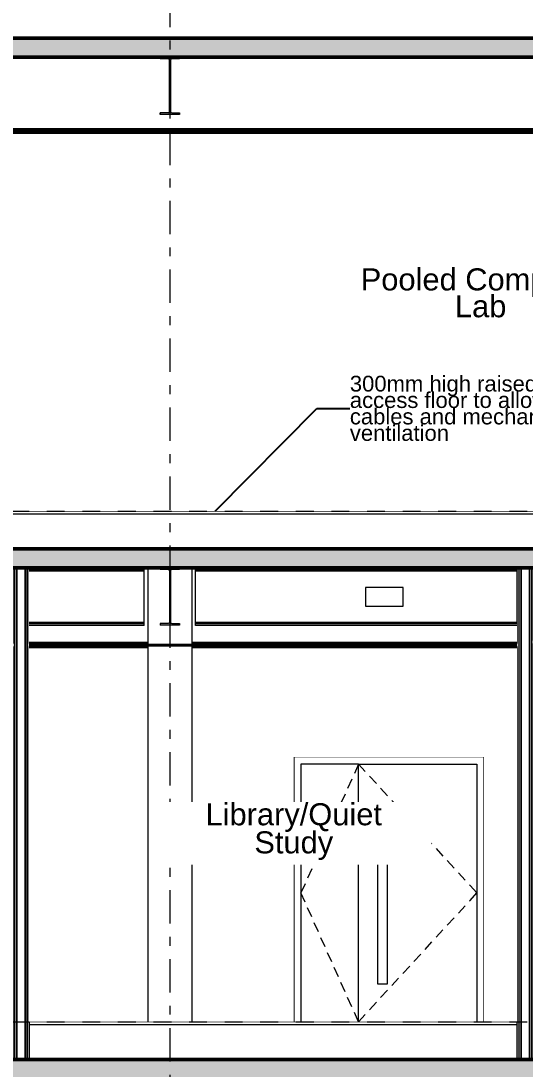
# Model space of a CAD drawing. Header units: millimetres. Extents: x -48147 to 1417267, y -496296 to 18123.
# Drawn here: x 1395557 to 1399555, y -487598 to -479285 of the extents above; entities that cross this region are included whole.
import ezdxf
from ezdxf.enums import TextEntityAlignment as Align

# ---------------------------------------------------------------- set-up
doc = ezdxf.new("R2010")
doc.units = ezdxf.units.MM
doc.header["$MEASUREMENT"] = 0
for name, pattern in [('Dashed', [2822.222233, 1411.111116, -1411.111116]), ('Double Dashed', [546.805537, 264.583325, -105.833328, 70.555556, -105.833328]), ('Wipeout_Contour', [1000, 0, -1000])]:
    doc.linetypes.add(name, pattern=pattern)
for name, color, linetype, lineweight, true_color in [('0_Pen_No__105', 7, 'Continuous', 15, 0xa6a6a6), ('A-230-M_FLOOR.IFC Import_Pen_No__109', 7, 'Continuous', 15, 0xa6a6a6), ('A-230-M_FLOOR.IFC Import_Pen_No__29', 7, 'Continuous', 50, 0x2a2a2a), ('New_A-15-MG_Structural_Grid_Phase_2_Pen_No__222', 7, 'Continuous', 13, 0x65af33), ('New_A-20-M_Ceiling_Pen_No__107', 7, 'Continuous', 15, 0xa6a6a6), ('New_A-20-M_Ceiling_Pen_No__29', 7, 'Continuous', 50, 0x2a2a2a), ('New_A-25-M_Wall_Int_Pen_No__107', 7, 'Continuous', 15, 0xa6a6a6), ('New_ArchiCAD Doors_Pen_No__63', 7, 'Continuous', 20, 0x606060)]:
    doc.layers.add(name, color=color, linetype=linetype, lineweight=lineweight, true_color=true_color)
for name, color, linetype, lineweight in [('0_Pen_No__191', 7, 'Continuous', 5), ('0_Pen_No__85', 8, 'Continuous', 20), ('A-25-M_Wall_Int_Pen_No__87', 8, 'Continuous', 20), ('A-95-P_Text_1_50_GA_Pen_No__1', 7, 'Continuous', 13), ('New_A-20-M_Floor_Slab_Pen_No__4', 7, 'Continuous', 20), ('New_A-25-M_Wall_Int_Pen_No__1', 7, 'Continuous', 13), ('S-280-M_STRUCT_FRAME.IFC Import_Pen_No__1', 7, 'Continuous', 13), ('S-280-M_STRUCT_FRAME.IFC Import_Pen_No__160', 5, 'Continuous', 200), ('S-280-M_STRUCT_FRAME.IFC Import_Pen_No__90', 8, 'Continuous', 20)]:
    doc.layers.add(name, color=color, linetype=linetype, lineweight=lineweight)
for name, color, linetype in [('A-230-M_FLOOR.IFC Import', 7, 'Continuous'), ('A-25-M_Wall_Int', 7, 'Continuous'), ('New_A-15-MG_Structural_Grid_Phase_2', 7, 'Continuous'), ('New_A-20-M_Ceiling', 7, 'Continuous'), ('New_A-20-M_Floor_Slab', 7, 'Continuous'), ('New_A-25-M_Wall_Int', 7, 'Continuous'), ('New_ArchiCAD Doors', 7, 'Continuous'), ('S-280-M_STRUCT_FRAME.IFC Import', 7, 'Continuous')]:
    doc.layers.add(name, color=color, linetype=linetype)
doc.styles.add('GENERATED_STYLE_2', font='')
doc.styles.get('GENERATED_STYLE_2').set_extended_font_data('Swis721 BT')
doc.dimstyles.new('GENERATED_STYLE__5', dxfattribs={"dimtxt": 0.18, "dimasz": 182.4, "dimexe": 0.18, "dimexo": 0.0625, "dimgap": 0.09, "dimtad": 0, "dimtih": 1, "dimtoh": 1, "dimdec": 4, "dimzin": 0, "dimdsep": 46, "dimcen": 0.09, "dimadec": 0, "dimazin": 0, "dimtfac": 1, "dimtdec": 4, "dimtmove": 0, "dimatfit": 3, "dimldrblk": 'ARROWHEAD_5', "dimfxl": 1, "dimtolj": 1, "dimtzin": 0, "dimarcsym": 0})
pattern_1 = [(0, (1376122.47, -491272.82), (0, 389.7114), [24.375, -200.625]), (0, (1376234.97, -491077.97), (0, 389.7114), [24.375, -200.625]), (60, (1376122.47, -491272.82), (-337.5, 194.8557), [24.375, -200.625]), (60, (1376347.47, -491272.82), (-337.5, 194.8557), [24.375, -200.625]), (120, (1376146.84, -491272.82), (337.5, 194.8557), [24.375, -200.625]), (120, (1376371.84, -491272.82), (337.5, 194.8557), [24.375, -200.625]), (0, (1376122.47, -491235.32), (0, 75), [0, -75, 0, -112.5]), (45, (1376159.97, -491235.32), (-53.03301, 53.03301), [0, -56.25, 0, -93.75])]

# ---------------------------------------------------------------- blocks, each defined once
blk = doc.blocks.new('Section Elem_8_2', base_point=(1376122.5, -491272.8))
at = {"color": 254, "linetype": 'Wipeout_Contour', "lineweight": 0, "ltscale": 5922318.332687337}
blk.add_wipeout([(1390081.4, -483172.8), (1390081.4, -483197.8), (1408945.9, -483197.8), (1408945.9, -483172.8)], dxfattribs=at).dxf.layer = 'New_A-20-M_Floor_Slab'
at = {"color": 254, "linetype": 'Wipeout_Contour', "lineweight": 0, "ltscale": 5922514.198886093}
blk.add_wipeout([(1390081.4, -483197.8), (1390081.4, -483472.8), (1408945.9, -483472.8), (1408945.9, -483197.8)], dxfattribs=at).dxf.layer = 'New_A-20-M_Floor_Slab'
at = {"layer": 'New_A-20-M_Floor_Slab_Pen_No__4', "linetype": 'Continuous'}
for p, q in [((1408945.9, -483197.8), (1390081.4, -483197.8)), ((1408945.9, -483172.8), (1390096.4, -483172.8))]:
    blk.add_line(p, q, dxfattribs=at)
blk = doc.blocks.new('Section Elem_10_2', base_point=(1376122.5, -491272.8))
at = {"color": 254, "linetype": 'Wipeout_Contour', "lineweight": 0, "ltscale": 5920219.680985797}
blk.add_wipeout([(1399490.6, -487222.8), (1395622.2, -487222.8), (1395622.2, -487247.8), (1399490.6, -487247.8)], dxfattribs=at).dxf.layer = 'New_A-20-M_Floor_Slab'
at = {"color": 254, "linetype": 'Wipeout_Contour', "lineweight": 0, "ltscale": 5920417.251540052}
blk.add_wipeout([(1395622.2, -487247.8), (1395622.2, -487522.8), (1399490.6, -487522.8), (1399490.6, -487247.8)], dxfattribs=at).dxf.layer = 'New_A-20-M_Floor_Slab'
at = {"layer": 'New_A-20-M_Floor_Slab_Pen_No__4', "linetype": 'Continuous'}
for p, q in [((1399490.6, -487222.8), (1395622.2, -487222.8)), ((1399490.6, -487247.8), (1395622.2, -487247.8))]:
    blk.add_line(p, q, dxfattribs=at)
blk = doc.blocks.new('Section Elem_18_2', base_point=(1376122.5, -491272.8))
at = {"layer": 'New_A-25-M_Wall_Int_Pen_No__107', "linetype": 'Continuous', "lineweight": 0, "true_color": 0x535353}
blk.add_hatch(color=251, dxfattribs=at).paths.add_polyline_path([(1395592.2, -483622.8), (1395589.2, -483622.8), (1395589.2, -487522.8), (1395592.2, -487522.8)])
at = {"layer": 'New_A-25-M_Wall_Int_Pen_No__107', "linetype": 'Continuous'}
for points in [[(1395607.2, -483622.8), (1395592.2, -483622.8), (1395592.2, -487522.8), (1395607.2, -487522.8)], [(1395622.2, -483622.8), (1395607.2, -483622.8), (1395607.2, -487522.8), (1395622.2, -487522.8)]]:
    blk.add_hatch(color=256, dxfattribs=at).paths.add_polyline_path(points)
at = {"color": 254, "linetype": 'Wipeout_Contour', "lineweight": 0, "ltscale": 5910484.578648428}
blk.add_wipeout([(1395589.2, -483622.8), (1395525.2, -483622.8), (1395525.2, -487522.8), (1395589.2, -487522.8)], dxfattribs=at).dxf.layer = 'New_A-25-M_Wall_Int'
at = {"layer": 'New_A-25-M_Wall_Int_Pen_No__107', "linetype": 'Continuous'}
for points in [[(1395507.2, -483622.8), (1395492.2, -483622.8), (1395492.2, -487522.8), (1395507.2, -487522.8)], [(1395522.2, -483622.8), (1395507.2, -483622.8), (1395507.2, -487522.8), (1395522.2, -487522.8)]]:
    blk.add_hatch(color=256, dxfattribs=at).paths.add_polyline_path(points)
at = {"layer": 'New_A-25-M_Wall_Int_Pen_No__107', "linetype": 'Continuous', "lineweight": 0, "true_color": 0x535353}
blk.add_hatch(color=251, dxfattribs=at).paths.add_polyline_path([(1395525.2, -483622.8), (1395522.2, -483622.8), (1395522.2, -487522.8), (1395525.2, -487522.8)])
at = {"layer": 'New_A-25-M_Wall_Int_Pen_No__1', "linetype": 'Continuous'}
for p, q in [((1395492.2, -483622.8), (1395492.2, -484222.8)), ((1395507.2, -483622.8), (1395507.2, -487522.8)), ((1395522.2, -483622.8), (1395522.2, -487522.8)), ((1395525.2, -483622.8), (1395525.2, -487522.8)), ((1395589.2, -483622.8), (1395589.2, -487522.8)), ((1395592.2, -483622.8), (1395592.2, -487522.8)), ((1395607.2, -483622.8), (1395607.2, -487522.8)), ((1395622.2, -483622.8), (1395622.2, -484222.8)), ((1395492.2, -484247.8), (1395492.2, -487222.8)), ((1395622.2, -484247.8), (1395622.2, -487222.8))]:
    blk.add_line(p, q, dxfattribs=at)
at = {"layer": 'New_A-25-M_Wall_Int_Pen_No__1', "linetype": 'Continuous', "flags": 128}
for points in [[(1395492.2, -487222.8), (1395492.2, -487247.8), (1395492.2, -487522.8)], [(1395622.2, -487222.8), (1395622.2, -487247.8), (1395622.2, -487522.8)]]:
    blk.add_lwpolyline(points, dxfattribs=at)
blk = doc.blocks.new('Section Elem_21_2', base_point=(1376122.5, -491272.8))
at = {"layer": 'New_A-25-M_Wall_Int_Pen_No__107', "linetype": 'Continuous', "lineweight": 0, "true_color": 0x535353}
blk.add_hatch(color=251, dxfattribs=at).paths.add_polyline_path([(1399587.6, -487522.8), (1399590.6, -487522.8), (1399590.6, -483622.8), (1399587.6, -483622.8)])
at = {"layer": 'New_A-25-M_Wall_Int_Pen_No__107', "linetype": 'Continuous'}
for points in [[(1399590.6, -487522.8), (1399605.6, -487522.8), (1399605.6, -483622.8), (1399590.6, -483622.8)], [(1399605.6, -487522.8), (1399620.6, -487522.8), (1399620.6, -484222.8), (1399619.5, -484222.8), (1399619.5, -484197.8), (1399620.6, -484197.8), (1399620.6, -483622.8), (1399605.6, -483622.8)]]:
    blk.add_hatch(color=256, dxfattribs=at).paths.add_polyline_path(points)
at = {"color": 254, "linetype": 'Wipeout_Contour', "lineweight": 0, "ltscale": 5925592.315675796}
blk.add_wipeout([(1399523.6, -487522.8), (1399587.6, -487522.8), (1399587.6, -483622.8), (1399523.6, -483622.8)], dxfattribs=at).dxf.layer = 'New_A-25-M_Wall_Int'
at = {"layer": 'New_A-25-M_Wall_Int_Pen_No__107', "linetype": 'Continuous'}
for points in [[(1399490.6, -483622.8), (1399490.6, -487522.8), (1399505.6, -487522.8), (1399505.6, -483622.8)], [(1399505.6, -487522.8), (1399520.6, -487522.8), (1399520.6, -483622.8), (1399505.6, -483622.8)]]:
    blk.add_hatch(color=256, dxfattribs=at).paths.add_polyline_path(points)
at = {"layer": 'New_A-25-M_Wall_Int_Pen_No__107', "linetype": 'Continuous', "lineweight": 0, "true_color": 0x535353}
blk.add_hatch(color=251, dxfattribs=at).paths.add_polyline_path([(1399520.6, -487522.8), (1399523.6, -487522.8), (1399523.6, -483622.8), (1399520.6, -483622.8)])
at = {"layer": 'New_A-25-M_Wall_Int_Pen_No__1', "linetype": 'Continuous'}
for p, q in [((1399490.6, -483622.8), (1399490.6, -484222.8)), ((1399505.6, -483622.8), (1399505.6, -487522.8)), ((1399520.6, -483622.8), (1399520.6, -487522.8)), ((1399523.6, -483622.8), (1399523.6, -487522.8)), ((1399587.6, -483622.8), (1399587.6, -487522.8)), ((1399590.6, -483622.8), (1399590.6, -487522.8)), ((1399605.6, -483622.8), (1399605.6, -487522.8)), ((1399620.6, -483622.8), (1399620.6, -484197.8)), ((1399490.6, -484247.8), (1399490.6, -487222.8)), ((1399620.6, -484222.8), (1399620.6, -487222.8))]:
    blk.add_line(p, q, dxfattribs=at)
at = {"layer": 'New_A-25-M_Wall_Int_Pen_No__1', "linetype": 'Continuous', "flags": 128}
for points in [[(1399490.6, -487222.8), (1399490.6, -487247.8), (1399490.6, -487522.8)], [(1399620.6, -487222.8), (1399620.6, -487247.8), (1399620.6, -487522.8)]]:
    blk.add_lwpolyline(points, dxfattribs=at)
blk = doc.blocks.new('Section Elem_58_2', base_point=(1376122.5, -491272.8))
at = {"color": 254, "linetype": 'Wipeout_Contour', "lineweight": 0, "ltscale": 5909598.057394184}
blk.add_wipeout([(1386036.1, -479147.8), (1386036.1, -479422.8), (1408945.9, -479422.8), (1408945.9, -479147.8)], dxfattribs=at).dxf.layer = 'New_A-20-M_Floor_Slab'
blk = doc.blocks.new('Section Elem_64_2', base_point=(1376122.5, -491272.8))
at = {"color": 254, "linetype": 'Wipeout_Contour', "lineweight": 0, "ltscale": 5919599.514503517}
blk.add_wipeout([(1397777.8, -485195.8), (1397720.8, -485195.8), (1397720.8, -487222.8), (1397777.8, -487222.8)], dxfattribs=at).dxf.layer = 'New_ArchiCAD Doors'
at = {"color": 254, "linetype": 'Wipeout_Contour', "lineweight": 0, "ltscale": 5925089.193274626}
blk.add_wipeout([(1399173.8, -487222.8), (1399230.8, -487222.8), (1399230.8, -485195.8), (1399173.8, -485195.8)], dxfattribs=at).dxf.layer = 'New_ArchiCAD Doors'
at = {"color": 254, "linetype": 'Wipeout_Contour', "lineweight": 0, "ltscale": 5921830.800693517}
blk.add_wipeout([(1398233.8, -486922.8), (1398383.8, -486922.8), (1398383.8, -485675.8), (1398233.8, -485675.8)], dxfattribs=at).dxf.layer = 'New_ArchiCAD Doors'
at = {"color": 254, "linetype": 'Wipeout_Contour', "lineweight": 0, "ltscale": 11841968.29282904}
blk.add_wipeout([(1397777.8, -485179.8), (1399173.8, -485179.8), (1399173.8, -485195.8), (1399230.8, -485195.8), (1399230.8, -485122.8), (1397720.8, -485122.8), (1397720.8, -485195.8), (1397777.8, -485195.8)], dxfattribs=at).dxf.layer = 'New_ArchiCAD Doors'
at = {"color": 254, "linetype": 'Wipeout_Contour', "lineweight": 0, "ltscale": 5923757.659080885}
blk.add_wipeout([(1399173.8, -486922.8), (1399173.8, -485675.8), (1398463.8, -485675.8), (1398463.8, -486922.8)], dxfattribs=at).dxf.layer = 'New_ArchiCAD Doors'
at = {"layer": 'New_ArchiCAD Doors_Pen_No__63', "linetype": 'Continuous'}
for p, q in [((1397720.8, -485122.8), (1397720.8, -485195.8)), ((1399230.8, -485122.8), (1397720.8, -485122.8)), ((1397720.8, -485195.8), (1397720.8, -487222.8)), ((1399230.8, -485195.8), (1399230.8, -485122.8)), ((1399230.8, -487222.8), (1399230.8, -485195.8)), ((1398762, -485753.8), (1398816.2, -485812.7)), ((1398850, -485849.4), (1398904.2, -485908.3)), ((1398938.1, -485945.1), (1398992.2, -486004)), ((1399026.1, -486040.8), (1399080.3, -486099.6)), ((1399114.1, -486136.4), (1399119.7, -486142.5)), ((1399119.7, -486142.5), (1399173.8, -486201.3)), ((1399114.1, -486266.2), (1399119.7, -486260.2)), ((1399119.7, -486260.2), (1399173.8, -486201.3)), ((1399026.1, -486361.9), (1399080.3, -486303)), ((1398938.1, -486457.5), (1398992.2, -486398.7)), ((1398850, -486553.2), (1398904.2, -486494.3)), ((1398762, -486648.9), (1398816.2, -486590)), ((1398674, -486744.5), (1398728.2, -486685.6)), ((1398586, -486840.2), (1398640.1, -486781.3))]:
    blk.add_line(p, q, dxfattribs=at)
at = {"color": 254, "linetype": 'Wipeout_Contour', "lineweight": 0, "ltscale": 8882902.85990397}
blk.add_wipeout([(1399173.8, -485179.8), (1398233.8, -485179.8), (1398233.8, -485675.8), (1398383.8, -485675.8), (1398463.8, -485675.8), (1399173.8, -485675.8)], dxfattribs=at).dxf.layer = 'New_ArchiCAD Doors'
at = {"color": 254, "linetype": 'Wipeout_Contour', "lineweight": 0, "ltscale": 8885881.975692486}
blk.add_wipeout([(1399173.8, -487222.8), (1399173.8, -486922.8), (1398463.8, -486922.8), (1398383.8, -486922.8), (1398233.8, -486922.8), (1398233.8, -487222.8)], dxfattribs=at).dxf.layer = 'New_ArchiCAD Doors'
at = {"layer": 'New_ArchiCAD Doors_Pen_No__63', "linetype": 'Continuous'}
for p, q in [((1399173.8, -485179.8), (1399173.8, -485675.8)), ((1398321.9, -485275.5), (1398376, -485334.4)), ((1398409.9, -485371.1), (1398464.1, -485430)), ((1398497.9, -485466.8), (1398552.1, -485525.7)), ((1398586, -485562.5), (1398640.1, -485621.3)), ((1398674, -485658.1), (1398728.2, -485717)), ((1399173.8, -485675.8), (1399173.8, -486922.8)), ((1399173.8, -486922.8), (1399173.8, -487222.8)), ((1398409.9, -487031.5), (1398464.1, -486972.6)), ((1398321.9, -487127.2), (1398376, -487068.3))]:
    blk.add_line(p, q, dxfattribs=at)
at = {"color": 254, "linetype": 'Wipeout_Contour', "lineweight": 0, "ltscale": 5920558.085622532}
blk.add_wipeout([(1397777.8, -487222.8), (1398233.8, -487222.8), (1398233.8, -485179.8), (1397777.8, -485179.8)], dxfattribs=at).dxf.layer = 'New_ArchiCAD Doors'
at = {"color": 254, "linetype": 'Wipeout_Contour', "lineweight": 0, "ltscale": 5922265.277173192}
blk.add_wipeout([(1398463.8, -486922.8), (1398463.8, -485675.8), (1398383.8, -485675.8), (1398383.8, -486922.8)], dxfattribs=at).dxf.layer = 'New_ArchiCAD Doors'
at = {"layer": 'New_ArchiCAD Doors_Pen_No__63', "linetype": 'Continuous'}
for p, q in [((1398233.8, -485179.8), (1397777.8, -485179.8)), ((1397777.8, -485179.8), (1397777.8, -487222.8)), ((1398233.8, -485179.8), (1398201.2, -485252.9)), ((1398233.8, -487222.8), (1398233.8, -485179.8)), ((1398233.8, -485179.8), (1399173.8, -485179.8)), ((1398233.8, -485179.8), (1398288, -485238.7)), ((1398180.9, -485298.5), (1398148.2, -485371.6)), ((1398127.9, -485417.2), (1398095.2, -485490.3)), ((1398074.9, -485535.9), (1398042.3, -485609)), ((1398021.9, -485654.7), (1397989.3, -485727.7)), ((1398383.8, -485675.8), (1398383.8, -486922.8)), ((1398463.8, -485675.8), (1398383.8, -485675.8)), ((1398463.8, -486922.8), (1398463.8, -485675.8)), ((1397968.9, -485773.4), (1397936.3, -485846.4)), ((1397915.9, -485892.1), (1397883.3, -485965.1)), ((1397862.9, -486010.8), (1397830.3, -486083.8)), ((1397810.5, -486128.3), (1397777.8, -486201.3)), ((1397810.5, -486274.4), (1397777.8, -486201.3)), ((1397862.9, -486391.9), (1397830.3, -486318.8)), ((1397915.9, -486510.6), (1397883.3, -486437.5)), ((1397968.9, -486629.3), (1397936.3, -486556.2)), ((1398021.9, -486748), (1397989.3, -486674.9)), ((1398074.9, -486866.7), (1398042.3, -486793.6)), ((1398127.9, -486985.4), (1398095.2, -486912.4)), ((1398383.8, -486922.8), (1398463.8, -486922.8)), ((1398497.9, -486935.8), (1398552.1, -486877)), ((1398180.9, -487104.1), (1398148.2, -487031.1)), ((1398233.8, -487222.8), (1398201.2, -487149.8)), ((1398233.8, -487222.8), (1398288, -487164))]:
    blk.add_line(p, q, dxfattribs=at)
blk = doc.blocks.new('Section Elem_65_2', base_point=(1376122.5, -491272.8))
at = {"color": 254, "linetype": 'Wipeout_Contour', "lineweight": 0, "ltscale": 13300455.5286355}
blk.add_wipeout([(1395622.2, -484222.8), (1396564.7, -484222.8), (1396564.7, -483622.8), (1396534.5, -483622.8), (1396534.5, -483648), (1396534.5, -484062.8), (1396534.5, -484065.8), (1396534.5, -484080.8), (1395622.2, -484080.8)], dxfattribs=at).dxf.layer = 'New_A-25-M_Wall_Int'
at = {"color": 254, "linetype": 'Wipeout_Contour', "lineweight": 0, "ltscale": 8875189.380454702}
blk.add_wipeout([(1396912.8, -484222.8), (1399490.6, -484222.8), (1399490.6, -484080.8), (1396942.6, -484080.8), (1396942.6, -483622.8), (1396912.8, -483622.8)], dxfattribs=at).dxf.layer = 'New_A-25-M_Wall_Int'
at = {"color": 254, "linetype": 'Wipeout_Contour', "lineweight": 0, "ltscale": 5919113.337509902}
blk.add_wipeout([(1398288.5, -483777.8), (1398288.5, -483927.8), (1398588.5, -483927.8), (1398588.5, -483777.8)], dxfattribs=at).dxf.layer = 'New_A-25-M_Wall_Int'
at = {"color": 254, "linetype": 'Wipeout_Contour', "lineweight": 0, "ltscale": 5912722.22012848}
blk.add_wipeout([(1396564.7, -484247.8), (1395622.2, -484247.8), (1395622.2, -487222.8), (1396564.7, -487222.8)], dxfattribs=at).dxf.layer = 'New_A-25-M_Wall_Int'
at = {"color": 254, "linetype": 'Wipeout_Contour', "lineweight": 0, "ltscale": 11842983.96194883}
blk.add_wipeout([(1399490.6, -484247.8), (1396912.8, -484247.8), (1396912.8, -487222.8), (1397720.8, -487222.8), (1397720.8, -485122.8), (1399230.8, -485122.8), (1399230.8, -487222.8), (1399490.6, -487222.8)], dxfattribs=at).dxf.layer = 'New_A-25-M_Wall_Int'
blk = doc.blocks.new('Section Elem_176_2', base_point=(1376122.5, -491272.8))
at = {"color": 254, "linetype": 'Wipeout_Contour', "lineweight": 0, "ltscale": 5919529.347674288}
blk.add_wipeout([(1406022.3, -480167.8), (1392576.4, -480167.8), (1392576.4, -483172.8), (1406022.3, -483172.8)], dxfattribs=at).dxf.layer = 'New_A-25-M_Wall_Int'
at = {"color": 254, "linetype": 'Wipeout_Contour', "lineweight": 0, "ltscale": 139036119.7346981}
blk.add_wipeout([(1392576.4, -479572.8), (1392576.4, -480147.8), (1406022.3, -480147.8), (1406022.3, -480027.4), (1405900.3, -480027.4), (1405900.3, -480014.1), (1405962.5, -480014.1), (1405969.7, -480011.1), (1405972.7, -480003.9), (1405972.7, -479596.3), (1405969.7, -479589.1), (1405962.5, -479586.1), (1405900.3, -479586.1), (1405900.3, -479572.8), (1402931, -479572.8), (1402931, -479586.1), (1402868.8, -479586.1), (1402861.6, -479589.1), (1402858.6, -479596.3), (1402858.6, -480003.9), (1402861.6, -480011.1), (1402868.8, -480014.1), (1402931, -480014.1), (1402931, -480027.4), (1402778.1, -480027.4), (1402778.1, -480014.1), (1402840.3, -480014.1), (1402847.5, -480011.1), (1402850.5, -480003.9), (1402850.5, -479596.3), (1402847.5, -479589.1), (1402840.3, -479586.1), (1402778.1, -479586.1), (1402778.1, -479572.8), (1399873, -479572.8), (1399873, -479586.1), (1399810.8, -479586.1), (1399803.6, -479589.1), (1399800.6, -479596.3), (1399800.6, -480003.9), (1399803.6, -480011.1), (1399810.8, -480014.1), (1399873, -480014.1), (1399873, -480027.4), (1399720.1, -480027.4), (1399720.1, -480014.1), (1399782.3, -480014.1), (1399789.5, -480011.1), (1399792.5, -480003.9), (1399792.5, -479596.3), (1399789.5, -479589.1), (1399782.3, -479586.1), (1399720.1, -479586.1), (1399720.1, -479572.8), (1396815, -479572.8), (1396815, -479586.1), (1396752.8, -479586.1), (1396745.6, -479589.1), (1396742.6, -479596.3), (1396742.6, -480003.9), (1396745.6, -480011.1), (1396752.8, -480014.1), (1396815, -480014.1), (1396815, -480027.4), (1396662.1, -480027.4), (1396662.1, -480014.1), (1396724.3, -480014.1), (1396731.5, -480011.1), (1396734.5, -480003.9), (1396734.5, -479596.3), (1396731.5, -479589.1), (1396724.3, -479586.1), (1396662.1, -479586.1), (1396662.1, -479572.8), (1393729.9, -479572.8), (1393729.9, -479586.1), (1393667.7, -479586.1), (1393660.5, -479589.1), (1393657.5, -479596.3), (1393657.5, -480003.9), (1393660.5, -480011.1), (1393667.7, -480014.1), (1393729.9, -480014.1), (1393729.9, -480027.4), (1393577, -480027.4), (1393577, -480014.1), (1393639.2, -480014.1), (1393646.4, -480011.1), (1393649.4, -480003.9), (1393649.4, -479596.3), (1393646.4, -479589.1), (1393639.2, -479586.1), (1393577, -479586.1), (1393577, -479572.8)], dxfattribs=at).dxf.layer = 'New_A-25-M_Wall_Int'
blk = doc.blocks.new('Section Elem_268_2', base_point=(1376122.5, -491272.8))
at = {"layer": 'New_A-20-M_Ceiling_Pen_No__107', "linetype": 'Continuous'}
blk.add_hatch(color=256, dxfattribs=at).paths.add_polyline_path([(1399490.6, -484222.8), (1395622.2, -484222.8), (1395622.2, -484247.8), (1399490.6, -484247.8)])
at = {"layer": 'New_A-20-M_Ceiling_Pen_No__29', "linetype": 'Continuous'}
for p, q in [((1399490.6, -484222.8), (1395622.2, -484222.8)), ((1399490.6, -484247.8), (1395622.2, -484247.8))]:
    blk.add_line(p, q, dxfattribs=at)
blk = doc.blocks.new('Section Elem_381_2', base_point=(1376122.5, -491272.8))
at = {"layer": 'New_A-20-M_Ceiling_Pen_No__107', "linetype": 'Continuous'}
blk.add_hatch(color=256, dxfattribs=at).paths.add_polyline_path([(1408945.9, -480147.8), (1390081.4, -480147.8), (1390081.4, -480167.8), (1408945.9, -480167.8)])
at = {"layer": 'New_A-20-M_Ceiling_Pen_No__29', "linetype": 'Continuous'}
for p, q in [((1408945.9, -480147.8), (1390096.4, -480147.8)), ((1408945.9, -480167.8), (1390096.4, -480167.8))]:
    blk.add_line(p, q, dxfattribs=at)
blk = doc.blocks.new('Section Elem_409_2', base_point=(1376122.5, -491272.8))
at = {"color": 254, "linetype": 'Wipeout_Contour', "lineweight": 0, "ltscale": 5915789.129045639}
blk.add_wipeout([(1396912.8, -484247.8), (1396897.8, -484247.8), (1396897.8, -487222.8), (1396912.8, -487222.8)], dxfattribs=at).dxf.layer = 'A-25-M_Wall_Int'
at = {"color": 254, "linetype": 'Wipeout_Contour', "lineweight": 0, "ltscale": 5913409.391313327}
blk.add_wipeout([(1396897.8, -484222.8), (1396912.8, -484222.8), (1396912.8, -483622.8), (1396897.8, -483622.8)], dxfattribs=at).dxf.layer = 'A-25-M_Wall_Int'
at = {"layer": 'A-25-M_Wall_Int_Pen_No__87', "linetype": 'Continuous'}
for p, q in [((1396912.8, -483622.8), (1396912.8, -484222.8)), ((1396912.8, -484247.8), (1396912.8, -487222.8))]:
    blk.add_line(p, q, dxfattribs=at)
blk = doc.blocks.new('Section Elem_410_2', base_point=(1376122.5, -491272.8))
at = {"color": 254, "linetype": 'Wipeout_Contour', "lineweight": 0, "ltscale": 5915131.694475612}
blk.add_wipeout([(1396897.8, -484247.8), (1396564.7, -484247.8), (1396564.7, -487222.8), (1396897.8, -487222.8)], dxfattribs=at).dxf.layer = 'A-25-M_Wall_Int'
at = {"color": 254, "linetype": 'Wipeout_Contour', "lineweight": 0, "ltscale": 35476170.67763161}
blk.add_wipeout([(1396564.7, -483622.8), (1396564.7, -484222.8), (1396897.8, -484222.8), (1396897.8, -483622.8), (1396815, -483622.8), (1396815, -483636.1), (1396752.8, -483636.1), (1396745.6, -483639.1), (1396742.6, -483646.3), (1396742.6, -484053.9), (1396745.6, -484061.1), (1396752.8, -484064.1), (1396815, -484064.1), (1396815, -484077.4), (1396662.1, -484077.4), (1396662.1, -484064.1), (1396724.3, -484064.1), (1396731.5, -484061.1), (1396734.5, -484053.9), (1396734.5, -483646.3), (1396731.5, -483639.1), (1396724.3, -483636.1), (1396662.1, -483636.1), (1396662.1, -483622.8)], dxfattribs=at).dxf.layer = 'A-25-M_Wall_Int'
at = {"layer": 'A-25-M_Wall_Int_Pen_No__87', "linetype": 'Continuous'}
for p, q in [((1396564.7, -483622.8), (1396564.7, -484222.8)), ((1396564.7, -484247.8), (1396564.7, -487222.8))]:
    blk.add_line(p, q, dxfattribs=at)
blk = doc.blocks.new('Section Elem_503_2', base_point=(1376122.5, -491272.8))
at = {"color": 254, "linetype": 'Wipeout_Contour', "lineweight": 0, "ltscale": 5910191.075021625}
blk.add_wipeout([(1395622.2, -483648), (1395622.2, -484055.6), (1396534.5, -484055.6), (1396534.5, -483648)], dxfattribs=at).dxf.layer = 'S-280-M_STRUCT_FRAME.IFC Import'
at = {"color": 254, "linetype": 'Wipeout_Contour', "lineweight": 0, "ltscale": 5909919.399867272}
blk.add_wipeout([(1395622.2, -483640.8), (1395622.2, -483648), (1396534.5, -483648), (1396534.5, -483640.8)], dxfattribs=at).dxf.layer = 'S-280-M_STRUCT_FRAME.IFC Import'
at = {"color": 254, "linetype": 'Wipeout_Contour', "lineweight": 0, "ltscale": 5910462.753644775}
blk.add_wipeout([(1395622.2, -484055.6), (1395622.2, -484062.8), (1396534.5, -484062.8), (1396534.5, -484055.6)], dxfattribs=at).dxf.layer = 'S-280-M_STRUCT_FRAME.IFC Import'
at = {"color": 254, "linetype": 'Wipeout_Contour', "lineweight": 0, "ltscale": 5909912.722251395}
blk.add_wipeout([(1395622.2, -483640.8), (1396534.5, -483640.8), (1396534.5, -483637.8), (1395622.2, -483637.8)], dxfattribs=at).dxf.layer = 'S-280-M_STRUCT_FRAME.IFC Import'
at = {"color": 254, "linetype": 'Wipeout_Contour', "lineweight": 0, "ltscale": 5910481.223213135}
blk.add_wipeout([(1395622.2, -484065.8), (1395622.2, -484080.8), (1396534.5, -484080.8), (1396534.5, -484065.8)], dxfattribs=at).dxf.layer = 'S-280-M_STRUCT_FRAME.IFC Import'
at = {"color": 254, "linetype": 'Wipeout_Contour', "lineweight": 0, "ltscale": 5909900.947171858}
blk.add_wipeout([(1396534.5, -483622.8), (1395622.2, -483622.8), (1395622.2, -483637.8), (1396534.5, -483637.8)], dxfattribs=at).dxf.layer = 'S-280-M_STRUCT_FRAME.IFC Import'
at = {"color": 254, "linetype": 'Wipeout_Contour', "lineweight": 0, "ltscale": 5910469.436833933}
blk.add_wipeout([(1396534.5, -484062.8), (1395622.2, -484062.8), (1395622.2, -484065.8), (1396534.5, -484065.8)], dxfattribs=at).dxf.layer = 'S-280-M_STRUCT_FRAME.IFC Import'
at = {"layer": 'S-280-M_STRUCT_FRAME.IFC Import_Pen_No__90', "linetype": 'Continuous'}
for p, q in [((1396534.5, -483637.8), (1395622.2, -483637.8)), ((1396534.5, -483648), (1395622.2, -483648)), ((1396534.5, -483637.8), (1396534.5, -483622.8)), ((1396534.5, -483640.8), (1396534.5, -483637.8)), ((1396534.5, -483648), (1396534.5, -483640.8)), ((1396534.5, -484055.6), (1396534.5, -483648)), ((1396534.5, -484055.6), (1395622.2, -484055.6)), ((1396534.5, -484065.8), (1395622.2, -484065.8)), ((1396534.5, -484080.8), (1395622.2, -484080.8)), ((1396534.5, -484062.8), (1396534.5, -484055.6)), ((1396534.5, -484065.8), (1396534.5, -484062.8)), ((1396534.5, -484080.8), (1396534.5, -484065.8))]:
    blk.add_line(p, q, dxfattribs=at)
blk = doc.blocks.new('Section Elem_504_2', base_point=(1376122.5, -491272.8))
at = {"layer": 'S-280-M_STRUCT_FRAME.IFC Import_Pen_No__90', "linetype": 'Continuous'}
for p, q in [((1398588.5, -483777.8), (1398288.5, -483777.8)), ((1398288.5, -483777.8), (1398288.5, -483927.8)), ((1398588.5, -483927.8), (1398588.5, -483777.8)), ((1398288.5, -483927.8), (1398588.5, -483927.8))]:
    blk.add_line(p, q, dxfattribs=at)
at = {"color": 254, "linetype": 'Wipeout_Contour', "lineweight": 0, "ltscale": 5918002.018020738}
blk.add_wipeout([(1396942.6, -483648), (1399490.6, -483648), (1399490.6, -483640.8), (1396942.6, -483640.8)], dxfattribs=at).dxf.layer = 'S-280-M_STRUCT_FRAME.IFC Import'
at = {"color": 254, "linetype": 'Wipeout_Contour', "lineweight": 0, "ltscale": 5918544.630098862}
blk.add_wipeout([(1396942.6, -484055.6), (1396942.6, -484062.8), (1399490.6, -484062.8), (1399490.6, -484055.6)], dxfattribs=at).dxf.layer = 'S-280-M_STRUCT_FRAME.IFC Import'
at = {"color": 254, "linetype": 'Wipeout_Contour', "lineweight": 0, "ltscale": 5917995.349518241}
blk.add_wipeout([(1396942.6, -483637.8), (1396942.6, -483640.8), (1399490.6, -483640.8), (1399490.6, -483637.8)], dxfattribs=at).dxf.layer = 'S-280-M_STRUCT_FRAME.IFC Import'
at = {"color": 254, "linetype": 'Wipeout_Contour', "lineweight": 0, "ltscale": 5918563.074630596}
blk.add_wipeout([(1396942.6, -484080.8), (1399490.6, -484080.8), (1399490.6, -484065.8), (1396942.6, -484065.8)], dxfattribs=at).dxf.layer = 'S-280-M_STRUCT_FRAME.IFC Import'
at = {"color": 254, "linetype": 'Wipeout_Contour', "lineweight": 0, "ltscale": 5917983.590751677}
blk.add_wipeout([(1396942.6, -483637.8), (1399490.6, -483637.8), (1399490.6, -483622.8), (1396942.6, -483622.8)], dxfattribs=at).dxf.layer = 'S-280-M_STRUCT_FRAME.IFC Import'
at = {"color": 254, "linetype": 'Wipeout_Contour', "lineweight": 0, "ltscale": 5918551.304099057}
blk.add_wipeout([(1399490.6, -484062.8), (1396942.6, -484062.8), (1396942.6, -484065.8), (1399490.6, -484065.8)], dxfattribs=at).dxf.layer = 'S-280-M_STRUCT_FRAME.IFC Import'
at = {"layer": 'S-280-M_STRUCT_FRAME.IFC Import_Pen_No__90', "linetype": 'Continuous'}
for p, q in [((1396942.6, -483637.8), (1396942.6, -483622.8)), ((1396942.6, -483640.8), (1396942.6, -483637.8)), ((1399490.6, -483637.8), (1396942.6, -483637.8)), ((1396942.6, -483648), (1396942.6, -483640.8)), ((1399490.6, -483648), (1396942.6, -483648)), ((1396942.6, -484055.6), (1396942.6, -483648)), ((1399490.6, -484055.6), (1396942.6, -484055.6)), ((1396942.6, -484062.8), (1396942.6, -484055.6)), ((1396942.6, -484065.8), (1396942.6, -484062.8)), ((1396942.6, -484080.8), (1396942.6, -484065.8)), ((1399490.6, -484065.8), (1396942.6, -484065.8)), ((1399490.6, -484080.8), (1396942.6, -484080.8))]:
    blk.add_line(p, q, dxfattribs=at)
blk = doc.blocks.new('Section Elem_506_2', base_point=(1376122.5, -491272.8))
at = {"layer": 'S-280-M_STRUCT_FRAME.IFC Import_Pen_No__160', "linetype": 'Continuous', "lineweight": 0, "true_color": 0x00007f}
blk.add_hatch(color=176, dxfattribs=at).paths.add_polyline_path([(1396662.1, -484077.4), (1396815, -484077.4), (1396815, -484064.1), (1396752.8, -484064.1), (1396745.6, -484061.1), (1396742.6, -484053.9), (1396742.6, -483646.3), (1396745.6, -483639.1), (1396752.8, -483636.1), (1396815, -483636.1), (1396815, -483622.8), (1396662.1, -483622.8), (1396662.1, -483636.1), (1396724.3, -483636.1), (1396731.5, -483639.1), (1396734.5, -483646.3), (1396734.5, -484053.9), (1396731.5, -484061.1), (1396724.3, -484064.1), (1396662.1, -484064.1)])
at = {"layer": 'S-280-M_STRUCT_FRAME.IFC Import_Pen_No__1', "linetype": 'Continuous'}
for p, q in [((1396662.1, -483622.8), (1396662.1, -483636.1)), ((1396815, -483622.8), (1396815, -483636.1)), ((1396662.1, -484064.1), (1396662.1, -484077.4)), ((1396815, -484077.4), (1396662.1, -484077.4)), ((1396815, -484064.1), (1396815, -484077.4))]:
    blk.add_line(p, q, dxfattribs=at)
at = {"layer": 'S-280-M_STRUCT_FRAME.IFC Import_Pen_No__1', "linetype": 'Continuous', "flags": 128}
for points in [[(1396731.5, -483639.1), (1396724.3, -483636.1), (1396662.1, -483636.1)], [(1396731.5, -483639.1), (1396734.5, -483646.3), (1396734.5, -484053.9), (1396731.5, -484061.1)], [(1396745.6, -483639.1), (1396742.6, -483646.3), (1396742.6, -484053.9), (1396745.6, -484061.1)], [(1396815, -483636.1), (1396752.8, -483636.1), (1396745.6, -483639.1)], [(1396731.5, -484061.1), (1396724.3, -484064.1), (1396662.1, -484064.1)], [(1396745.6, -484061.1), (1396752.8, -484064.1), (1396815, -484064.1)]]:
    blk.add_lwpolyline(points, dxfattribs=at)
at = {"layer": 'S-280-M_STRUCT_FRAME.IFC Import_Pen_No__90', "linetype": 'Continuous'}
for p, q in [((1396662, -483622.8), (1396662, -483636.1)), ((1396724.2, -483636.1), (1396731.5, -483639.1)), ((1396731.5, -483639.1), (1396734.4, -483646.3)), ((1396734.4, -483646.3), (1396734.4, -484053.9)), ((1396662, -484064.1), (1396662, -484077.4)), ((1396731.5, -484061.1), (1396724.2, -484064.1)), ((1396734.4, -484053.9), (1396731.5, -484061.1))]:
    blk.add_line(p, q, dxfattribs=at)
blk = doc.blocks.new('Section Elem_530_2', base_point=(1376122.5, -491272.8))
at = {"layer": 'S-280-M_STRUCT_FRAME.IFC Import_Pen_No__160', "linetype": 'Continuous', "lineweight": 0, "true_color": 0x00007f}
blk.add_hatch(color=176, dxfattribs=at).paths.add_polyline_path([(1396662.1, -480027.4), (1396815, -480027.4), (1396815, -480014.1), (1396752.8, -480014.1), (1396745.6, -480011.1), (1396742.6, -480003.9), (1396742.6, -479596.3), (1396745.6, -479589.1), (1396752.8, -479586.1), (1396815, -479586.1), (1396815, -479572.8), (1396662.1, -479572.8), (1396662.1, -479586.1), (1396724.3, -479586.1), (1396731.5, -479589.1), (1396734.5, -479596.3), (1396734.5, -480003.9), (1396731.5, -480011.1), (1396724.3, -480014.1), (1396662.1, -480014.1)])
at = {"layer": 'S-280-M_STRUCT_FRAME.IFC Import_Pen_No__1', "linetype": 'Continuous'}
for p, q in [((1396662.1, -479572.8), (1396662.1, -479586.1)), ((1396815, -479572.8), (1396815, -479586.1)), ((1396662.1, -480014.1), (1396662.1, -480027.4)), ((1396815, -480027.4), (1396662.1, -480027.4)), ((1396815, -480014.1), (1396815, -480027.4))]:
    blk.add_line(p, q, dxfattribs=at)
at = {"layer": 'S-280-M_STRUCT_FRAME.IFC Import_Pen_No__1', "linetype": 'Continuous', "flags": 128}
for points in [[(1396731.5, -479589.1), (1396724.3, -479586.1), (1396662.1, -479586.1)], [(1396731.5, -479589.1), (1396734.5, -479596.3), (1396734.5, -480003.9), (1396731.5, -480011.1)], [(1396745.6, -479589.1), (1396742.6, -479596.3), (1396742.6, -480003.9), (1396745.6, -480011.1)], [(1396815, -479586.1), (1396752.8, -479586.1), (1396745.6, -479589.1)], [(1396731.5, -480011.1), (1396724.3, -480014.1), (1396662.1, -480014.1)], [(1396745.6, -480011.1), (1396752.8, -480014.1), (1396815, -480014.1)]]:
    blk.add_lwpolyline(points, dxfattribs=at)
at = {"layer": 'S-280-M_STRUCT_FRAME.IFC Import_Pen_No__90', "linetype": 'Continuous'}
for p, q in [((1396662, -479586.1), (1396662, -479572.8)), ((1396731.5, -479589.1), (1396724.2, -479586.1)), ((1396734.4, -479596.3), (1396731.5, -479589.1)), ((1396734.4, -480003.9), (1396734.4, -479596.3)), ((1396662, -480027.4), (1396662, -480014.1)), ((1396724.2, -480014.1), (1396731.5, -480011.1)), ((1396731.5, -480011.1), (1396734.4, -480003.9))]:
    blk.add_line(p, q, dxfattribs=at)
blk = doc.blocks.new('Section Elem_725_2', base_point=(1376122.5, -491272.8))
at = {"color": 254, "linetype": 'Wipeout_Contour', "lineweight": 0, "ltscale": 5919976.239013668}
blk.add_wipeout([(1385633.6, -487672.8), (1409087.1, -487672.8), (1409087.1, -487522.8), (1385633.6, -487522.8)], dxfattribs=at).dxf.layer = 'A-230-M_FLOOR.IFC Import'
at = {"layer": 'A-230-M_FLOOR.IFC Import_Pen_No__109', "linetype": 'Continuous'}
h = blk.add_hatch(dxfattribs=at)
h.set_pattern_fill('Lightweight_Concrete_0002', color=256, style=0, pattern_type=2)
h.set_pattern_definition(pattern_1)
h.paths.add_polyline_path([(1385633.6, -487672.8), (1409087.1, -487672.8), (1409087.1, -487522.8), (1385633.6, -487522.8)])
at = {"layer": 'A-230-M_FLOOR.IFC Import_Pen_No__29', "linetype": 'Continuous', "flags": 128}
blk.add_lwpolyline([(1408945.9, -487522.8), (1399620.6, -487522.8), (1399605.6, -487522.8), (1399590.6, -487522.8), (1399587.6, -487522.8), (1399523.6, -487522.8), (1399520.6, -487522.8), (1399505.6, -487522.8), (1399490.6, -487522.8), (1395622.2, -487522.8), (1395607.2, -487522.8), (1395592.2, -487522.8), (1395589.2, -487522.8), (1395525.2, -487522.8), (1395522.2, -487522.8), (1395507.2, -487522.8), (1395492.2, -487522.8), (1385633.6, -487522.8), (1383104.7, -487522.8), (1382964.7, -487522.8), (1376241.1, -487522.8)], dxfattribs=at)
blk = doc.blocks.new('Section Elem_743_2', base_point=(1376122.5, -491272.8))
at = {"color": 254, "linetype": 'Wipeout_Contour', "lineweight": 0, "ltscale": 5914658.477374271}
blk.add_wipeout([(1385633.6, -483622.8), (1409087.1, -483622.8), (1409087.1, -483472.8), (1385633.6, -483472.8)], dxfattribs=at).dxf.layer = 'A-230-M_FLOOR.IFC Import'
at = {"layer": 'A-230-M_FLOOR.IFC Import_Pen_No__109', "linetype": 'Continuous'}
h = blk.add_hatch(dxfattribs=at)
h.set_pattern_fill('Lightweight_Concrete_0002', color=256, style=0, pattern_type=2)
h.set_pattern_definition(pattern_1)
h.paths.add_polyline_path([(1385633.6, -483622.8), (1409087.1, -483622.8), (1409087.1, -483472.8), (1385633.6, -483472.8)])
at = {"layer": 'A-230-M_FLOOR.IFC Import_Pen_No__29', "linetype": 'Continuous'}
for p, q in [((1396662.1, -483622.8), (1395622.2, -483622.8)), ((1396815, -483622.8), (1396662.1, -483622.8)), ((1399490.6, -483622.8), (1396815, -483622.8))]:
    blk.add_line(p, q, dxfattribs=at)
at = {"layer": 'A-230-M_FLOOR.IFC Import_Pen_No__29', "linetype": 'Continuous', "flags": 128}
for points in [[(1408945.9, -483472.8), (1390081.4, -483472.8), (1389941.4, -483472.8), (1386036.1, -483472.8), (1385896.1, -483472.8), (1385633.6, -483472.8), (1382915.9, -483472.8), (1382775.9, -483472.8), (1380710.4, -483472.8), (1380695.4, -483472.8), (1380692.4, -483472.8), (1380672.4, -483472.8), (1380647.4, -483472.8), (1380628.4, -483472.8), (1380625.4, -483472.8), (1380610.4, -483472.8), (1360047.2, -483472.8)], [(1395622.2, -483622.8), (1395607.2, -483622.8), (1395592.2, -483622.8), (1395589.2, -483622.8), (1395525.2, -483622.8), (1395522.2, -483622.8), (1395507.2, -483622.8), (1395492.2, -483622.8)], [(1399620.6, -483622.8), (1399605.6, -483622.8), (1399590.6, -483622.8), (1399587.6, -483622.8), (1399523.6, -483622.8), (1399520.6, -483622.8), (1399505.6, -483622.8), (1399490.6, -483622.8)]]:
    blk.add_lwpolyline(points, dxfattribs=at)
blk = doc.blocks.new('Section Elem_744_2', base_point=(1376122.5, -491272.8))
at = {"color": 254, "linetype": 'Wipeout_Contour', "lineweight": 0, "ltscale": 5909380.360471884}
blk.add_wipeout([(1385633.6, -479572.8), (1409087.1, -479572.8), (1409087.1, -479422.8), (1385633.6, -479422.8)], dxfattribs=at).dxf.layer = 'A-230-M_FLOOR.IFC Import'
at = {"layer": 'A-230-M_FLOOR.IFC Import_Pen_No__109', "linetype": 'Continuous'}
h = blk.add_hatch(dxfattribs=at)
h.set_pattern_fill('Lightweight_Concrete_0002', color=256, style=0, pattern_type=2)
h.set_pattern_definition(pattern_1)
h.paths.add_polyline_path([(1385633.6, -479572.8), (1409087.1, -479572.8), (1409087.1, -479422.8), (1385633.6, -479422.8)])
at = {"layer": 'A-230-M_FLOOR.IFC Import_Pen_No__29', "linetype": 'Continuous'}
for p, q in [((1396662.1, -479572.8), (1393729.9, -479572.8)), ((1396815, -479572.8), (1396662.1, -479572.8)), ((1399720.1, -479572.8), (1396815, -479572.8))]:
    blk.add_line(p, q, dxfattribs=at)
at = {"layer": 'A-230-M_FLOOR.IFC Import_Pen_No__29', "linetype": 'Continuous', "flags": 128}
blk.add_lwpolyline([(1408945.9, -479422.8), (1386036.1, -479422.8), (1385896.1, -479422.8), (1385633.6, -479422.8), (1382915.9, -479422.8), (1382775.9, -479422.8), (1360047.2, -479422.8)], dxfattribs=at)
blk = doc.blocks.new('Standard grid marker[6]_2', base_point=(1396738.4, -469868.2))
at = {"layer": 'New_A-15-MG_Structural_Grid_Phase_2_Pen_No__222', "linetype": 'Double Dashed'}
blk.add_line((1396738.4, -470868.2), (1396738.4, -494272.8), dxfattribs=at)
at = {"layer": 'New_A-15-MG_Structural_Grid_Phase_2_Pen_No__222', "style": 'GENERATED_STYLE_2'}
for tag, p in [('AC_MarkerText_1_0', (1396738.4, -469600.1)), ('AC_MarkerText_1_1', (1396738.4, -495504.7))]:
    blk.add_attdef(tag, text='', height=175, rotation=360, dxfattribs=at).set_placement(p, align=Align.MIDDLE_CENTER)
blk = doc.blocks.new('ARROWHEAD_5')
at = {"color": 0, "linetype": 'Continuous', "lineweight": 0}
blk.add_line((0, 0), (-1, 0), dxfattribs=at)
blk.add_solid([(-1, 0.2679), (0, 0), (-1, -0.2679), (-1, 0.2679)], dxfattribs=at)
blk = doc.blocks.new('S-25 Building Section_STORY_MARKER', base_point=(1376122.5, -491272.8))
at = {"layer": '0_Pen_No__105', "linetype": 'Dashed', "ltscale": 0.1}
for p, q in [((1357662.3, -483172.8), (1413604.9, -483172.8)), ((1357662.3, -487222.8), (1413604.9, -487222.8))]:
    blk.add_line(p, q, dxfattribs=at)

msp = doc.modelspace()

# ---------------------------------------------------------------- block references
at = {"layer": 'New_A-20-M_Floor_Slab'}
for name in ['Section Elem_58_2', 'Section Elem_8_2', 'Section Elem_10_2']:
    msp.add_blockref(name, (1376122.5, -491272.8), dxfattribs=at)

# ---------------------------------------------------------------- next in the draw order: block references
at = {"layer": 'New_A-25-M_Wall_Int'}
for name in ['Section Elem_176_2', 'Section Elem_18_2', 'Section Elem_21_2']:
    msp.add_blockref(name, (1376122.5, -491272.8), dxfattribs=at)
at = {"layer": 'New_ArchiCAD Doors'}
msp.add_blockref('Section Elem_64_2', (1376122.5, -491272.8), dxfattribs=at)

# ---------------------------------------------------------------- next in the draw order: block references
at = {"layer": 'A-230-M_FLOOR.IFC Import'}
msp.add_blockref('Section Elem_725_2', (1376122.5, -491272.8), dxfattribs=at)
at = {"layer": 'New_A-20-M_Ceiling'}
msp.add_blockref('Section Elem_381_2', (1376122.5, -491272.8), dxfattribs=at)
at = {"layer": 'New_A-25-M_Wall_Int'}
msp.add_blockref('Section Elem_65_2', (1376122.5, -491272.8), dxfattribs=at)
at = {"layer": 'S-280-M_STRUCT_FRAME.IFC Import'}
msp.add_blockref('Section Elem_530_2', (1376122.5, -491272.8), dxfattribs=at)

# ---------------------------------------------------------------- next in the draw order: texts
at = {"layer": '0_Pen_No__191', "linetype": 'Continuous', "insert": (1398165.7, -482358.3), "char_height": 125, "width": 1863.478, "attachment_point": 4, "line_spacing_factor": 0.625916, "style": 'GENERATED_STYLE_2'}
msp.add_mtext('\\A1;{\\fSwis721 BT|b0|i0|c0|p34;300mm high raised access floor to allow for cables and mechanical ventilation}', dxfattribs=at)

# ---------------------------------------------------------------- next in the draw order: leaders
at = {"layer": '0_Pen_No__85', "linetype": 'Continuous', "annotation_type": 0, "has_hookline": 1, "hookline_direction": 0, "text_width": 1869}
msp.add_leader([(1397097.2, -483172.8), (1397902.5, -482358.3), (1398165.6, -482358.3)], dimstyle='GENERATED_STYLE__5', dxfattribs=at)

# ---------------------------------------------------------------- next in the draw order: wipeouts: each hides what was drawn before it
at = {"linetype": 'Wipeout_Contour', "ltscale": 5918916.409315061}
msp.add_wipeout([(1398112, -481237.9), (1400294.2, -481237.9), (1400294.2, -481734), (1398112, -481734)], dxfattribs=at).dxf.layer = 'A-95-P_Text_1_50_GA_Pen_No__1'

# ---------------------------------------------------------------- next in the draw order: block references
at = {"layer": 'A-230-M_FLOOR.IFC Import'}
msp.add_blockref('Section Elem_744_2', (1376122.5, -491272.8), dxfattribs=at)
at = {"layer": 'New_A-20-M_Ceiling'}
msp.add_blockref('Section Elem_268_2', (1376122.5, -491272.8), dxfattribs=at)

# ---------------------------------------------------------------- next in the draw order: texts
at = {"layer": 'A-95-P_Text_1_50_GA_Pen_No__1', "linetype": 'Continuous', "insert": (1399203.1, -481247.3), "char_height": 175, "width": 2180.118, "attachment_point": 2, "line_spacing_factor": 0.729605, "style": 'GENERATED_STYLE_2'}
msp.add_mtext('\\A1;{\\fSwis721 BT|b0|i0|c0|p34;Pooled Computer Lab}', dxfattribs=at)

# ---------------------------------------------------------------- next in the draw order: block references
at = {"layer": 'A-25-M_Wall_Int'}
msp.add_blockref('Section Elem_409_2', (1376122.5, -491272.8), dxfattribs=at)

# ---------------------------------------------------------------- next in the draw order: block references
msp.add_blockref('Section Elem_410_2', (1376122.5, -491272.8), dxfattribs=at)
at = {"layer": 'S-280-M_STRUCT_FRAME.IFC Import'}
msp.add_blockref('Section Elem_504_2', (1376122.5, -491272.8), dxfattribs=at)

# ---------------------------------------------------------------- next in the draw order: block references
for name in ['Section Elem_503_2', 'Section Elem_506_2']:
    msp.add_blockref(name, (1376122.5, -491272.8), dxfattribs=at)

# ---------------------------------------------------------------- next in the draw order: block references
at = {"layer": 'A-230-M_FLOOR.IFC Import'}
msp.add_blockref('Section Elem_743_2', (1376122.5, -491272.8), dxfattribs=at)

# ---------------------------------------------------------------- next in the draw order: block references
at = {"layer": 'New_A-15-MG_Structural_Grid_Phase_2', "color": 8, "linetype": 'Continuous', "lineweight": 15}
msp.add_blockref('Standard grid marker[6]_2', (1396738.4, -469868.2), dxfattribs=at)

# ---------------------------------------------------------------- next in the draw order: wipeouts: each hides what was drawn before it
at = {"linetype": 'Wipeout_Contour', "ltscale": 5918859.091612521}
msp.add_wipeout([(1396629.8, -485480.3), (1398811.9, -485480.3), (1398811.9, -485976.4), (1396629.8, -485976.4)], dxfattribs=at).dxf.layer = 'A-95-P_Text_1_50_GA_Pen_No__1'

# ---------------------------------------------------------------- next in the draw order: texts
at = {"layer": 'A-95-P_Text_1_50_GA_Pen_No__1', "linetype": 'Continuous', "insert": (1397720.8, -485489.7), "char_height": 175, "width": 2180.118, "attachment_point": 2, "line_spacing_factor": 0.764089, "style": 'GENERATED_STYLE_2'}
msp.add_mtext('\\A1;{\\fSwis721 BT|b0|i0|c0|p34;Library/Quiet\\P\\fSwis721 BT|b0|i0|c0|p34;Study}', dxfattribs=at)

# ---------------------------------------------------------------- next in the draw order: block references
at = {"linetype": 'Continuous', "lineweight": 0}
msp.add_blockref('S-25 Building Section_STORY_MARKER', (1376122.5, -491272.8), dxfattribs=at)

doc.saveas('drawing.dxf')
